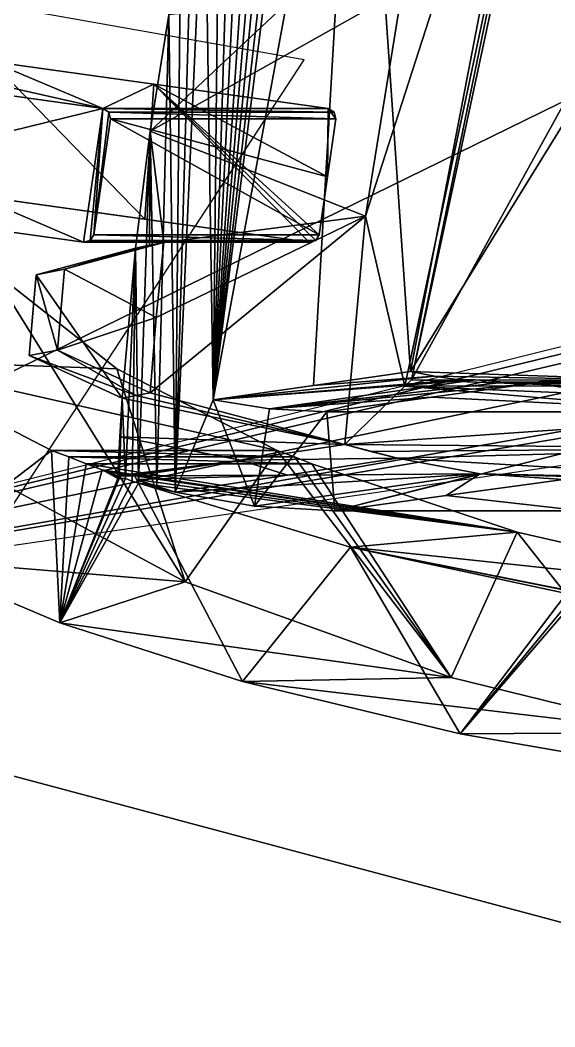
# Model space of a CAD drawing. Header units: millimetres. Extents: x -228 to 228, y -204 to 237.
# Drawn here: x -80.97 to -69.1, y -8.74 to 13.61 of the extents above; entities that cross this region are included whole.
import ezdxf

# ---------------------------------------------------------------- set-up
doc = ezdxf.new("R2010")
doc.units = ezdxf.units.MM
doc.header["$LTSCALE"] = 127.314815
for name, color, linetype in [('2518', 7, 'CONTINUOUS'), ('3518', 7, 'CONTINUOUS'), ('3522', 7, 'CONTINUOUS'), ('4298', 7, 'CONTINUOUS'), ('4299', 7, 'CONTINUOUS'), ('4303', 7, 'CONTINUOUS'), ('4304', 7, 'CONTINUOUS'), ('4305', 7, 'CONTINUOUS'), ('4306', 7, 'CONTINUOUS'), ('4307', 7, 'CONTINUOUS'), ('4309', 7, 'CONTINUOUS'), ('4312', 7, 'CONTINUOUS'), ('4336', 7, 'CONTINUOUS'), ('4337', 7, 'CONTINUOUS'), ('4339', 7, 'CONTINUOUS'), ('4341', 7, 'CONTINUOUS'), ('4343', 7, 'CONTINUOUS'), ('4345', 7, 'CONTINUOUS'), ('4346', 7, 'CONTINUOUS'), ('4347', 7, 'CONTINUOUS'), ('4348', 7, 'CONTINUOUS'), ('4414', 7, 'CONTINUOUS'), ('4415', 7, 'CONTINUOUS'), ('4416', 7, 'CONTINUOUS'), ('4460', 7, 'CONTINUOUS'), ('4495', 7, 'CONTINUOUS'), ('4565', 7, 'CONTINUOUS'), ('4566', 7, 'CONTINUOUS'), ('4567', 7, 'CONTINUOUS'), ('4568', 7, 'CONTINUOUS'), ('4576', 7, 'CONTINUOUS'), ('4577', 7, 'CONTINUOUS'), ('4602', 7, 'CONTINUOUS')]:
    doc.layers.add(name, color=color, linetype=linetype)

msp = doc.modelspace()

# ---------------------------------------------------------------- linework, layer by layer
at = {"layer": '2518', "color": 6, "linetype": 'Continuous'}
msp.add_3dface([(-81.812, 13.993, 1083.49), (-83, 0, 1083.49), (-74.666, 12.729, 1083.276), (-81.812, 13.993, 1083.49)], dxfattribs=at)
at = {"layer": '3518', "color": 5, "linetype": 'Continuous'}
for points in [[(-59.603, 8.69, 1037.99), (-94.5, 0, 1037.99), (-60.876, 8.163, 1037.99), (-59.603, 8.69, 1037.99)], [(-60.876, 8.163, 1037.99), (-94.5, 0, 1037.99), (-65.222, 6.866, 1037.99), (-60.876, 8.163, 1037.99)], [(-65.222, 6.866, 1037.99), (-94.5, 0, 1037.99), (-65.722, 6, 1037.99), (-65.222, 6.866, 1037.99)], [(-65.722, 6, 1037.99), (-94.5, 0, 1037.99), (-65.222, 5.134, 1037.99), (-65.722, 6, 1037.99)], [(-94.5, 0, 1037.99), (-59.603, 5.09, 1037.99), (-64.223, 5.134, 1037.99), (-94.5, 0, 1037.99)], [(-65.222, 5.134, 1037.99), (-94.5, 0, 1037.99), (-64.223, 5.134, 1037.99), (-65.222, 5.134, 1037.99)], [(-91.28, -24.458, 1037.99), (-7.75, -13.423, 1037.99), (-13.423, -7.75, 1037.99), (-91.28, -24.458, 1037.99)]]:
    msp.add_3dface(points, dxfattribs=at)
at = {"layer": '3522', "color": 5, "linetype": 'Continuous'}
for points in [[(-93, 0, 1035.99), (-83.056, 14.729, 1035.99), (-64.505, 13.966, 1035.99), (-93, 0, 1035.99)], [(-65.593, -7.321, 1035.99), (-93, 0, 1035.99), (-64.505, 13.966, 1035.99), (-65.593, -7.321, 1035.99)], [(-89.831, -24.07, 1035.99), (-93, 0, 1035.99), (-65.593, -7.321, 1035.99), (-89.831, -24.07, 1035.99)], [(-59.839, -27.844, 1035.99), (-89.831, -24.07, 1035.99), (-65.593, -7.321, 1035.99), (-59.839, -27.844, 1035.99)]]:
    msp.add_3dface(points, dxfattribs=at)
at = {"layer": '4298', "color": 6, "linetype": 'Continuous'}
for points in [[(-92.332, 13.488, 1039.166), (-87.299, 13.488, 1080.156), (-79.135, 11.647, 1039.133), (-92.332, 13.488, 1039.166)], [(-79.135, 11.647, 1039.133), (-87.299, 13.488, 1080.156), (-81.611, 12.694, 1080.143), (-79.135, 11.647, 1039.133)], [(-78, 12.189, 1080.07), (-79.135, 11.647, 1039.133), (-81.611, 12.694, 1080.143), (-78, 12.189, 1080.07)], [(-74.134, 11.647, 1079.866), (-79.135, 11.647, 1039.133), (-78, 12.189, 1080.07), (-74.134, 11.647, 1079.866)]]:
    msp.add_3dface(points, dxfattribs=at)
at = {"layer": '4299', "color": 6, "linetype": 'Continuous'}
for points in [[(-77.307, 1.139, 1079.852), (-81.611, 3.446, 1079.981), (-83.427, 1.645, 1038.959), (-77.307, 1.139, 1079.852)], [(-80.087, 0.23, 1038.934), (-77.307, 1.139, 1079.852), (-83.427, 1.645, 1038.959), (-80.087, 0.23, 1038.934)], [(-71.402, -0.982, 1079.436), (-77.307, 1.139, 1079.852), (-80.087, 0.23, 1038.934), (-71.402, -0.982, 1079.436)], [(-76.035, -1.078, 1038.911), (-71.402, -0.982, 1079.436), (-80.087, 0.23, 1038.934), (-76.035, -1.078, 1038.911)], [(-66.428, -2.205, 1078.891), (-71.402, -0.982, 1079.436), (-76.035, -1.078, 1038.911), (-66.428, -2.205, 1078.891)], [(-71.202, -2.233, 1038.891), (-66.428, -2.205, 1078.891), (-76.035, -1.078, 1038.911), (-71.202, -2.233, 1038.891)], [(-66.982, -2.971, 1038.878), (-66.428, -2.205, 1078.891), (-71.202, -2.233, 1038.891), (-66.982, -2.971, 1038.878)]]:
    msp.add_3dface(points, dxfattribs=at)
at = {"layer": '4303', "color": 6, "linetype": 'Continuous'}
for points in [[(-78, 12.189, 1080.07), (-81.611, 12.694, 1080.143), (-78.201, 9.187, 1080.025), (-78, 12.189, 1080.07)], [(-81.611, 12.694, 1080.143), (-81.611, 9.664, 1080.09), (-78.201, 9.187, 1080.025), (-81.611, 12.694, 1080.143)], [(-78, 12.189, 1080.07), (-78.201, 9.187, 1080.025), (-74.558, 8.676, 1079.842), (-78, 12.189, 1080.07)], [(-74.134, 11.647, 1079.866), (-78, 12.189, 1080.07), (-74.148, 10.132, 1079.841), (-74.134, 11.647, 1079.866)], [(-78, 12.189, 1080.07), (-74.331, 8.846, 1079.83), (-74.148, 10.132, 1079.841), (-78, 12.189, 1080.07)], [(-74.331, 8.846, 1079.83), (-78, 12.189, 1080.07), (-74.409, 8.714, 1079.833), (-74.331, 8.846, 1079.83)], [(-78, 12.189, 1080.07), (-74.558, 8.676, 1079.842), (-74.409, 8.714, 1079.833), (-78, 12.189, 1080.07)], [(-74.134, 11.647, 1079.866), (-74.148, 10.132, 1079.841), (-73.964, 11.421, 1079.851), (-74.134, 11.647, 1079.866)], [(-74.134, 11.647, 1079.866), (-73.964, 11.421, 1079.851), (-74.002, 11.569, 1079.856), (-74.134, 11.647, 1079.866)], [(-81.611, 3.446, 1079.981), (-77.307, 1.139, 1079.852), (-81.611, 8.067, 1080.062), (-81.611, 3.446, 1079.981)], [(-77.307, 1.139, 1079.852), (-78.821, 5.867, 1079.985), (-81.611, 8.067, 1080.062), (-77.307, 1.139, 1079.852)], [(-77.307, 1.139, 1079.852), (-75.263, 4.057, 1079.803), (-78.821, 5.867, 1079.985), (-77.307, 1.139, 1079.852)], [(-77.307, 1.139, 1079.852), (-71.402, -0.982, 1079.436), (-75.263, 4.057, 1079.803), (-77.307, 1.139, 1079.852)], [(-75.263, 4.057, 1079.803), (-71.402, -0.982, 1079.436), (-74.88, 3.91, 1079.778), (-75.263, 4.057, 1079.803)], [(-71.402, -0.982, 1079.436), (-74.497, 3.76, 1079.752), (-74.88, 3.91, 1079.778), (-71.402, -0.982, 1079.436)], [(-71.402, -0.982, 1079.436), (-69.935, 2.241, 1079.357), (-74.497, 3.76, 1079.752), (-71.402, -0.982, 1079.436)], [(-71.402, -0.982, 1079.436), (-66.428, -2.205, 1078.891), (-69.935, 2.241, 1079.357), (-71.402, -0.982, 1079.436)], [(-66.428, -2.205, 1078.891), (-63.971, 0.883, 1078.622), (-69.935, 2.241, 1079.357), (-66.428, -2.205, 1078.891)]]:
    msp.add_3dface(points, dxfattribs=at)
at = {"layer": '4304', "color": 6, "linetype": 'Continuous'}
for points in [[(-78.964, 11.421, 1039.129), (-74.331, 8.846, 1079.83), (-79.334, 8.846, 1039.085), (-78.964, 11.421, 1039.129)], [(-74.331, 8.846, 1079.83), (-78.964, 11.421, 1039.129), (-74.148, 10.132, 1079.841), (-74.331, 8.846, 1079.83)], [(-73.964, 11.421, 1079.851), (-74.148, 10.132, 1079.841), (-78.964, 11.421, 1039.129), (-73.964, 11.421, 1079.851)]]:
    msp.add_3dface(points, dxfattribs=at)
at = {"layer": '4305', "color": 6, "linetype": 'Continuous'}
for points in [[(-79.135, 11.647, 1039.133), (-74.134, 11.647, 1079.866), (-74.002, 11.569, 1079.856), (-79.135, 11.647, 1039.133)], [(-79.135, 11.647, 1039.133), (-74.002, 11.569, 1079.856), (-79.002, 11.569, 1039.132), (-79.135, 11.647, 1039.133)], [(-73.964, 11.421, 1079.851), (-78.964, 11.421, 1039.129), (-79.002, 11.569, 1039.132), (-73.964, 11.421, 1079.851)], [(-74.002, 11.569, 1079.856), (-73.964, 11.421, 1079.851), (-79.002, 11.569, 1039.132), (-74.002, 11.569, 1079.856)]]:
    msp.add_3dface(points, dxfattribs=at)
at = {"layer": '4306', "color": 6, "linetype": 'Continuous'}
for points in [[(-78.821, 5.867, 1079.985), (-84.144, 6.062, 1039.036), (-81.611, 8.067, 1080.062), (-78.821, 5.867, 1079.985)], [(-80.272, 4.057, 1039.001), (-84.144, 6.062, 1039.036), (-75.263, 4.057, 1079.803), (-80.272, 4.057, 1039.001)], [(-75.263, 4.057, 1079.803), (-84.144, 6.062, 1039.036), (-78.821, 5.867, 1079.985), (-75.263, 4.057, 1079.803)]]:
    msp.add_3dface(points, dxfattribs=at)
at = {"layer": '4307', "color": 6, "linetype": 'Continuous'}
for points in [[(-79.562, 8.676, 1039.082), (-81.975, 9.715, 1080.091), (-87.008, 9.715, 1039.1), (-79.562, 8.676, 1039.082)], [(-81.611, 9.664, 1080.09), (-81.975, 9.715, 1080.091), (-74.558, 8.676, 1079.842), (-81.611, 9.664, 1080.09)], [(-74.558, 8.676, 1079.842), (-81.975, 9.715, 1080.091), (-79.562, 8.676, 1039.082), (-74.558, 8.676, 1079.842)], [(-78.201, 9.187, 1080.025), (-81.611, 9.664, 1080.09), (-74.558, 8.676, 1079.842), (-78.201, 9.187, 1080.025)]]:
    msp.add_3dface(points, dxfattribs=at)
at = {"layer": '4309', "color": 6, "linetype": 'Continuous'}
for points in [[(-79.334, 8.846, 1039.085), (-74.409, 8.714, 1079.833), (-79.413, 8.714, 1039.082), (-79.334, 8.846, 1039.085)], [(-79.334, 8.846, 1039.085), (-74.331, 8.846, 1079.83), (-74.409, 8.714, 1079.833), (-79.334, 8.846, 1039.085)], [(-74.558, 8.676, 1079.842), (-79.562, 8.676, 1039.082), (-79.413, 8.714, 1039.082), (-74.558, 8.676, 1079.842)], [(-74.409, 8.714, 1079.833), (-74.558, 8.676, 1079.842), (-79.413, 8.714, 1039.082), (-74.409, 8.714, 1079.833)]]:
    msp.add_3dface(points, dxfattribs=at)
at = {"layer": '4312', "color": 6, "linetype": 'Continuous'}
for points in [[(-74.497, 3.76, 1079.752), (-69.935, 2.241, 1079.357), (-79.502, 3.76, 1038.996), (-74.497, 3.76, 1079.752)], [(-79.502, 3.76, 1038.996), (-69.935, 2.241, 1079.357), (-79.151, 3.624, 1038.993), (-79.502, 3.76, 1038.996)], [(-78.612, 3.492, 1040.515), (-78.8, 3.492, 1038.99), (-79.151, 3.624, 1038.993), (-78.612, 3.492, 1040.515)], [(-78.425, 3.492, 1042.037), (-78.612, 3.492, 1040.515), (-79.151, 3.624, 1038.993), (-78.425, 3.492, 1042.037)], [(-69.935, 2.241, 1079.357), (-78.425, 3.492, 1042.037), (-79.151, 3.624, 1038.993), (-69.935, 2.241, 1079.357)], [(-78.39, 3.409, 1040.494), (-78.425, 3.492, 1042.037), (-69.935, 2.241, 1079.357), (-78.39, 3.409, 1040.494)], [(-78.344, 3.326, 1038.99), (-78.39, 3.409, 1040.494), (-69.935, 2.241, 1079.357), (-78.344, 3.326, 1038.99)], [(-73.634, 1.908, 1038.963), (-78.344, 3.326, 1038.99), (-69.935, 2.241, 1079.357), (-73.634, 1.908, 1038.963)], [(-63.971, 0.883, 1078.622), (-73.634, 1.908, 1038.963), (-69.935, 2.241, 1079.357), (-63.971, 0.883, 1078.622)], [(-68.843, 0.883, 1038.946), (-73.634, 1.908, 1038.963), (-68.5, 0.883, 1041.74), (-68.843, 0.883, 1038.946)], [(-68.5, 0.883, 1041.74), (-73.634, 1.908, 1038.963), (-68.5, 0.885, 1041.84), (-68.5, 0.883, 1041.74)], [(-68.5, 0.885, 1041.84), (-73.634, 1.908, 1038.963), (-68.5, 0.887, 1041.94), (-68.5, 0.885, 1041.84)], [(-68.5, 0.887, 1041.94), (-73.634, 1.908, 1038.963), (-63.971, 0.883, 1078.622), (-68.5, 0.887, 1041.94)]]:
    msp.add_3dface(points, dxfattribs=at)
at = {"layer": '4336', "color": 6, "linetype": 'Continuous'}
for points in [[(-75.024, 14.019, 1059.798), (-78.086, 11.146, 1038.99), (-72.49, 14.29, 1079.645), (-75.024, 14.019, 1059.798)], [(-72.49, 14.29, 1079.645), (-78.086, 11.146, 1038.99), (-73.303, 9.259, 1079.645), (-72.49, 14.29, 1079.645)], [(-77.673, 13.73, 1038.99), (-78.086, 11.146, 1038.99), (-75.024, 14.019, 1059.798), (-77.673, 13.73, 1038.99)], [(-78.413, 8.549, 1038.99), (-78.096, 8.61, 1041.498), (-78.086, 11.146, 1038.99), (-78.413, 8.549, 1038.99)], [(-77.781, 8.671, 1043.99), (-78.086, 11.146, 1038.99), (-78.096, 8.61, 1041.498), (-77.781, 8.671, 1043.99)], [(-78.086, 11.146, 1038.99), (-77.781, 8.671, 1043.99), (-73.303, 9.259, 1079.645), (-78.086, 11.146, 1038.99)], [(-77.949, 7.005, 1043.99), (-78.081, 5.337, 1043.99), (-73.303, 9.259, 1079.645), (-77.949, 7.005, 1043.99)], [(-73.303, 9.259, 1079.645), (-78.081, 5.337, 1043.99), (-73.767, 4.184, 1079.645), (-73.303, 9.259, 1079.645)], [(-77.781, 8.671, 1043.99), (-77.949, 7.005, 1043.99), (-73.303, 9.259, 1079.645), (-77.781, 8.671, 1043.99)], [(-78.705, 5.215, 1038.99), (-78.757, 4.354, 1038.99), (-73.767, 4.184, 1079.645), (-78.705, 5.215, 1038.99)], [(-78.392, 5.276, 1041.497), (-78.705, 5.215, 1038.99), (-73.767, 4.184, 1079.645), (-78.392, 5.276, 1041.497)], [(-78.081, 5.337, 1043.99), (-78.392, 5.276, 1041.497), (-73.767, 4.184, 1079.645), (-78.081, 5.337, 1043.99)], [(-78.757, 4.354, 1038.99), (-78.8, 3.492, 1038.99), (-76.078, 3.84, 1060.998), (-78.757, 4.354, 1038.99)], [(-73.767, 4.184, 1079.645), (-78.757, 4.354, 1038.99), (-76.078, 3.84, 1060.998), (-73.767, 4.184, 1079.645)], [(-78.8, 3.492, 1038.99), (-78.612, 3.492, 1040.515), (-76.078, 3.84, 1060.998), (-78.8, 3.492, 1038.99)], [(-78.425, 3.492, 1042.037), (-76.078, 3.84, 1060.998), (-78.612, 3.492, 1040.515), (-78.425, 3.492, 1042.037)]]:
    msp.add_3dface(points, dxfattribs=at)
at = {"layer": '4337', "color": 6, "linetype": 'Continuous'}
for points in [[(-74.224, 26.692, 1038.99), (-73.784, 27.884, 1038.99), (-76.689, 5.178, 1038.99), (-74.224, 26.692, 1038.99)], [(-76.689, 5.178, 1038.99), (-73.784, 27.884, 1038.99), (-73.463, 22.61, 1038.99), (-76.689, 5.178, 1038.99)], [(-74.703, 25.321, 1038.99), (-74.224, 26.692, 1038.99), (-76.689, 5.178, 1038.99), (-74.703, 25.321, 1038.99)], [(-75.1, 24.115, 1038.99), (-74.703, 25.321, 1038.99), (-76.689, 5.178, 1038.99), (-75.1, 24.115, 1038.99)], [(-75.479, 22.903, 1038.99), (-75.1, 24.115, 1038.99), (-76.689, 5.178, 1038.99), (-75.479, 22.903, 1038.99)], [(-75.888, 21.509, 1038.99), (-75.479, 22.903, 1038.99), (-76.689, 5.178, 1038.99), (-75.888, 21.509, 1038.99)], [(-76.224, 20.285, 1038.99), (-75.888, 21.509, 1038.99), (-76.689, 5.178, 1038.99), (-76.224, 20.285, 1038.99)], [(-76.541, 19.055, 1038.99), (-76.224, 20.285, 1038.99), (-76.689, 5.178, 1038.99), (-76.541, 19.055, 1038.99)], [(-76.879, 17.642, 1038.99), (-76.541, 19.055, 1038.99), (-76.689, 5.178, 1038.99), (-76.879, 17.642, 1038.99)], [(-77.153, 16.402, 1038.99), (-76.879, 17.642, 1038.99), (-77.531, 3.131, 1038.99), (-77.153, 16.402, 1038.99)], [(-77.531, 3.131, 1038.99), (-76.879, 17.642, 1038.99), (-76.689, 5.178, 1038.99), (-77.531, 3.131, 1038.99)], [(-77.407, 15.158, 1038.99), (-77.153, 16.402, 1038.99), (-77.531, 3.131, 1038.99), (-77.407, 15.158, 1038.99)], [(-77.673, 13.73, 1038.99), (-77.407, 15.158, 1038.99), (-77.531, 3.131, 1038.99), (-77.673, 13.73, 1038.99)], [(-78.086, 11.146, 1038.99), (-77.673, 13.73, 1038.99), (-77.938, 3.229, 1038.99), (-78.086, 11.146, 1038.99)], [(-77.938, 3.229, 1038.99), (-77.673, 13.73, 1038.99), (-77.531, 3.131, 1038.99), (-77.938, 3.229, 1038.99)], [(-78.344, 3.326, 1038.99), (-78.413, 8.549, 1038.99), (-78.086, 11.146, 1038.99), (-78.344, 3.326, 1038.99)], [(-78.344, 3.326, 1038.99), (-78.086, 11.146, 1038.99), (-77.938, 3.229, 1038.99), (-78.344, 3.326, 1038.99)], [(-78.413, 8.549, 1038.99), (-78.705, 5.215, 1038.99), (-80.613, 7.956, 1038.99), (-78.413, 8.549, 1038.99)], [(-78.629, 3.429, 1038.99), (-78.705, 5.215, 1038.99), (-78.413, 8.549, 1038.99), (-78.629, 3.429, 1038.99)], [(-78.487, 3.377, 1038.989), (-78.629, 3.429, 1038.99), (-78.413, 8.549, 1038.99), (-78.487, 3.377, 1038.989)], [(-78.344, 3.326, 1038.99), (-78.487, 3.377, 1038.989), (-78.413, 8.549, 1038.99), (-78.344, 3.326, 1038.99)], [(-80.613, 7.956, 1038.99), (-78.705, 5.215, 1038.99), (-80.77, 6.163, 1038.99), (-80.613, 7.956, 1038.99)], [(-78.629, 3.429, 1038.99), (-78.774, 3.429, 1038.99), (-78.705, 5.215, 1038.99), (-78.629, 3.429, 1038.99)], [(-78.774, 3.429, 1038.99), (-78.757, 4.354, 1038.99), (-78.705, 5.215, 1038.99), (-78.774, 3.429, 1038.99)], [(-75.771, 2.818, 1038.99), (-77.531, 3.131, 1038.99), (-76.689, 5.178, 1038.99), (-75.771, 2.818, 1038.99)], [(-75.434, 4.979, 1038.99), (-75.771, 2.818, 1038.99), (-76.689, 5.178, 1038.99), (-75.434, 4.979, 1038.99)], [(-74.163, 4.913, 1038.99), (-75.771, 2.818, 1038.99), (-75.434, 4.979, 1038.99), (-74.163, 4.913, 1038.99)], [(-73.985, 2.712, 1038.99), (-75.771, 2.818, 1038.99), (-74.163, 4.913, 1038.99), (-73.985, 2.712, 1038.99)], [(-65.266, 4.913, 1038.99), (-73.985, 2.712, 1038.99), (-74.163, 4.913, 1038.99), (-65.266, 4.913, 1038.99)], [(-68.5, 2.712, 1038.99), (-73.985, 2.712, 1038.99), (-65.266, 4.913, 1038.99), (-68.5, 2.712, 1038.99)], [(-78.788, 3.433, 1038.99), (-78.8, 3.492, 1038.99), (-78.757, 4.354, 1038.99), (-78.788, 3.433, 1038.99)], [(-78.774, 3.429, 1038.99), (-78.788, 3.433, 1038.99), (-78.757, 4.354, 1038.99), (-78.774, 3.429, 1038.99)], [(-78.802, 3.436, 1038.99), (-78.801, 3.464, 1038.99), (-78.788, 3.433, 1038.99), (-78.802, 3.436, 1038.99)], [(-78.8, 3.492, 1038.99), (-78.788, 3.433, 1038.99), (-78.801, 3.464, 1038.99), (-78.8, 3.492, 1038.99)]]:
    msp.add_3dface(points, dxfattribs=at)
at = {"layer": '4339', "color": 6, "linetype": 'Continuous'}
for points in [[(-71.513, 3.055, 1058.604), (-68.5, 2.712, 1038.99), (-68.913, 3.414, 1079.192), (-71.513, 3.055, 1058.604)], [(-73.985, 2.712, 1038.99), (-68.5, 2.712, 1038.99), (-71.513, 3.055, 1058.604), (-73.985, 2.712, 1038.99)]]:
    msp.add_3dface(points, dxfattribs=at)
at = {"layer": '4341', "color": 6, "linetype": 'Continuous'}
for points in [[(-72.49, 14.29, 1079.645), (-73.303, 9.259, 1079.645), (-68.411, 24.429, 1079.546), (-72.49, 14.29, 1079.645)], [(-68.411, 24.429, 1079.546), (-73.303, 9.259, 1079.645), (-72.434, 5.483, 1079.546), (-68.411, 24.429, 1079.546)], [(-73.303, 9.259, 1079.645), (-73.767, 4.184, 1079.645), (-72.434, 5.483, 1079.546), (-73.303, 9.259, 1079.645)], [(-73.767, 4.184, 1079.645), (-64.656, 4.814, 1078.674), (-72.434, 5.483, 1079.546), (-73.767, 4.184, 1079.645)], [(-68.571, 5.487, 1079.169), (-72.434, 5.483, 1079.546), (-64.63, 5.154, 1078.674), (-68.571, 5.487, 1079.169)], [(-72.434, 5.483, 1079.546), (-64.656, 4.814, 1078.674), (-64.63, 5.154, 1078.674), (-72.434, 5.483, 1079.546)], [(-64.656, 4.814, 1078.674), (-73.767, 4.184, 1079.645), (-64.43, 4.109, 1078.636), (-64.656, 4.814, 1078.674)], [(-64.43, 4.109, 1078.636), (-73.767, 4.184, 1079.645), (-73.186, 4.035, 1079.6), (-64.43, 4.109, 1078.636)], [(-72.595, 3.884, 1079.551), (-64.43, 4.109, 1078.636), (-73.186, 4.035, 1079.6), (-72.595, 3.884, 1079.551)], [(-64.43, 3.404, 1078.63), (-64.43, 4.109, 1078.636), (-72.595, 3.884, 1079.551), (-64.43, 3.404, 1078.63)], [(-70.761, 3.533, 1079.384), (-64.43, 3.404, 1078.63), (-72.595, 3.884, 1079.551), (-70.761, 3.533, 1079.384)], [(-68.913, 3.414, 1079.192), (-66.666, 3.41, 1078.928), (-70.761, 3.533, 1079.384), (-68.913, 3.414, 1079.192)], [(-66.666, 3.41, 1078.928), (-64.43, 3.404, 1078.63), (-70.761, 3.533, 1079.384), (-66.666, 3.41, 1078.928)]]:
    msp.add_3dface(points, dxfattribs=at)
at = {"layer": '4343', "color": 6, "linetype": 'Continuous'}
for points in [[(-76.689, 5.178, 1038.99), (-73.463, 22.61, 1038.99), (-74.457, 5.497, 1056.934), (-76.689, 5.178, 1038.99)], [(-74.457, 5.497, 1056.934), (-73.463, 22.61, 1038.99), (-72.308, 5.805, 1074.19), (-74.457, 5.497, 1056.934)], [(-72.308, 5.805, 1074.19), (-73.463, 22.61, 1038.99), (-69.291, 21.468, 1074.19), (-72.308, 5.805, 1074.19)]]:
    msp.add_3dface(points, dxfattribs=at)
at = {"layer": '4345', "color": 6, "linetype": 'Continuous'}
for points in [[(-65.266, 4.913, 1038.99), (-71.837, 5.235, 1057.453), (-69.559, 5.55, 1075.49), (-65.266, 4.913, 1038.99)], [(-66.494, 5.55, 1075.49), (-65.266, 4.913, 1038.99), (-69.559, 5.55, 1075.49), (-66.494, 5.55, 1075.49)], [(-65.266, 4.913, 1038.99), (-74.163, 4.913, 1038.99), (-71.837, 5.235, 1057.453), (-65.266, 4.913, 1038.99)]]:
    msp.add_3dface(points, dxfattribs=at)
at = {"layer": '4346', "color": 6, "linetype": 'Continuous'}
for points in [[(-73.767, 4.184, 1079.645), (-76.078, 3.84, 1060.998), (-72.595, 3.884, 1079.551), (-73.767, 4.184, 1079.645)], [(-73.767, 4.184, 1079.645), (-72.595, 3.884, 1079.551), (-73.186, 4.035, 1079.6), (-73.767, 4.184, 1079.645)], [(-76.078, 3.84, 1060.998), (-78.425, 3.492, 1042.037), (-75.039, 3.51, 1059.467), (-76.078, 3.84, 1060.998)], [(-72.595, 3.884, 1079.551), (-76.078, 3.84, 1060.998), (-75.039, 3.51, 1059.467), (-72.595, 3.884, 1079.551)], [(-78.425, 3.492, 1042.037), (-78.39, 3.409, 1040.494), (-75.039, 3.51, 1059.467), (-78.425, 3.492, 1042.037)], [(-78.39, 3.409, 1040.494), (-77.531, 3.131, 1038.99), (-75.039, 3.51, 1059.467), (-78.39, 3.409, 1040.494)], [(-78.39, 3.409, 1040.494), (-78.344, 3.326, 1038.99), (-77.938, 3.229, 1038.99), (-78.39, 3.409, 1040.494)], [(-78.39, 3.409, 1040.494), (-77.938, 3.229, 1038.99), (-77.531, 3.131, 1038.99), (-78.39, 3.409, 1040.494)]]:
    msp.add_3dface(points, dxfattribs=at)
at = {"layer": '4347', "color": 6, "linetype": 'Continuous'}
for points in [[(-70.761, 3.533, 1079.384), (-72.595, 3.884, 1079.551), (-75.039, 3.51, 1059.467), (-70.761, 3.533, 1079.384)], [(-77.531, 3.131, 1038.99), (-75.771, 2.818, 1038.99), (-70.761, 3.533, 1079.384), (-77.531, 3.131, 1038.99)], [(-77.531, 3.131, 1038.99), (-70.761, 3.533, 1079.384), (-75.039, 3.51, 1059.467), (-77.531, 3.131, 1038.99)], [(-75.771, 2.818, 1038.99), (-73.985, 2.712, 1038.99), (-70.761, 3.533, 1079.384), (-75.771, 2.818, 1038.99)], [(-73.985, 2.712, 1038.99), (-71.513, 3.055, 1058.604), (-70.761, 3.533, 1079.384), (-73.985, 2.712, 1038.99)], [(-71.513, 3.055, 1058.604), (-68.913, 3.414, 1079.192), (-70.761, 3.533, 1079.384), (-71.513, 3.055, 1058.604)]]:
    msp.add_3dface(points, dxfattribs=at)
at = {"layer": '4348', "color": 6, "linetype": 'Continuous'}
for points in [[(-76.689, 5.178, 1038.99), (-74.457, 5.497, 1056.934), (-71.774, 5.701, 1074.19), (-76.689, 5.178, 1038.99)], [(-71.236, 5.622, 1074.19), (-76.689, 5.178, 1038.99), (-71.774, 5.701, 1074.19), (-71.236, 5.622, 1074.19)], [(-71.055, 5.621, 1074.848), (-76.689, 5.178, 1038.99), (-71.236, 5.622, 1074.19), (-71.055, 5.621, 1074.848)], [(-75.434, 4.979, 1038.99), (-76.689, 5.178, 1038.99), (-70.87, 5.621, 1075.49), (-75.434, 4.979, 1038.99)], [(-70.87, 5.621, 1075.49), (-76.689, 5.178, 1038.99), (-71.055, 5.621, 1074.848), (-70.87, 5.621, 1075.49)], [(-70.216, 5.568, 1075.49), (-75.434, 4.979, 1038.99), (-70.87, 5.621, 1075.49), (-70.216, 5.568, 1075.49)], [(-74.457, 5.497, 1056.934), (-72.308, 5.805, 1074.19), (-71.774, 5.701, 1074.19), (-74.457, 5.497, 1056.934)], [(-69.559, 5.55, 1075.49), (-75.434, 4.979, 1038.99), (-70.216, 5.568, 1075.49), (-69.559, 5.55, 1075.49)], [(-71.837, 5.235, 1057.453), (-75.434, 4.979, 1038.99), (-69.559, 5.55, 1075.49), (-71.837, 5.235, 1057.453)], [(-74.163, 4.913, 1038.99), (-75.434, 4.979, 1038.99), (-71.837, 5.235, 1057.453), (-74.163, 4.913, 1038.99)]]:
    msp.add_3dface(points, dxfattribs=at)
at = {"layer": '4414', "color": 6, "linetype": 'Continuous'}
for points in [[(-68.227, 24.522, 1075.49), (-72.281, 5.624, 1075.49), (-62.752, 22.9, 1075.49), (-68.227, 24.522, 1075.49)], [(-72.281, 5.624, 1075.49), (-66.564, 5.61, 1075.49), (-62.752, 22.9, 1075.49), (-72.281, 5.624, 1075.49)]]:
    msp.add_3dface(points, dxfattribs=at)
at = {"layer": '4415', "color": 6, "linetype": 'Continuous'}
for points in [[(-66.443, 5.61, 1074.19), (-71.055, 5.621, 1074.848), (-71.236, 5.622, 1074.19), (-66.443, 5.61, 1074.19)], [(-66.443, 5.61, 1074.19), (-70.87, 5.621, 1075.49), (-71.055, 5.621, 1074.848), (-66.443, 5.61, 1074.19)], [(-66.443, 5.61, 1074.19), (-66.489, 5.61, 1075.49), (-70.87, 5.621, 1075.49), (-66.443, 5.61, 1074.19)]]:
    msp.add_3dface(points, dxfattribs=at)
at = {"layer": '4416', "color": 6, "linetype": 'Continuous'}
for points in [[(-66.489, 5.61, 1075.49), (-70.216, 5.568, 1075.49), (-70.87, 5.621, 1075.49), (-66.489, 5.61, 1075.49)], [(-66.489, 5.61, 1075.49), (-69.559, 5.55, 1075.49), (-70.216, 5.568, 1075.49), (-66.489, 5.61, 1075.49)], [(-66.489, 5.61, 1075.49), (-66.491, 5.58, 1075.49), (-69.559, 5.55, 1075.49), (-66.489, 5.61, 1075.49)], [(-66.491, 5.58, 1075.49), (-66.494, 5.55, 1075.49), (-69.559, 5.55, 1075.49), (-66.491, 5.58, 1075.49)]]:
    msp.add_3dface(points, dxfattribs=at)
at = {"layer": '4460', "color": 6, "linetype": 'Continuous'}
for points in [[(-72.434, 5.483, 1079.546), (-68.571, 5.487, 1079.169), (-72.281, 5.624, 1075.49), (-72.434, 5.483, 1079.546)], [(-68.571, 5.487, 1079.169), (-66.564, 5.61, 1075.49), (-72.281, 5.624, 1075.49), (-68.571, 5.487, 1079.169)]]:
    msp.add_3dface(points, dxfattribs=at)
at = {"layer": '4495', "color": 6, "linetype": 'Continuous'}
for points in [[(-80.272, 4.057, 1039.001), (-75.263, 4.057, 1079.803), (-74.88, 3.91, 1079.778), (-80.272, 4.057, 1039.001)], [(-80.272, 4.057, 1039.001), (-74.88, 3.91, 1079.778), (-79.887, 3.91, 1038.998), (-80.272, 4.057, 1039.001)], [(-74.497, 3.76, 1079.752), (-79.502, 3.76, 1038.996), (-79.887, 3.91, 1038.998), (-74.497, 3.76, 1079.752)], [(-74.88, 3.91, 1079.778), (-74.497, 3.76, 1079.752), (-79.887, 3.91, 1038.998), (-74.88, 3.91, 1079.778)]]:
    msp.add_3dface(points, dxfattribs=at)
at = {"layer": '4565', "color": 6, "linetype": 'Continuous'}
for points in [[(-77.949, 7.005, 1043.99), (-77.781, 8.671, 1043.99), (-79.987, 8.077, 1043.99), (-77.949, 7.005, 1043.99)], [(-77.949, 7.005, 1043.99), (-79.987, 8.077, 1043.99), (-80.143, 6.283, 1043.99), (-77.949, 7.005, 1043.99)], [(-78.081, 5.337, 1043.99), (-77.949, 7.005, 1043.99), (-80.143, 6.283, 1043.99), (-78.081, 5.337, 1043.99)]]:
    msp.add_3dface(points, dxfattribs=at)
at = {"layer": '4566', "color": 6, "linetype": 'Continuous'}
for points in [[(-79.987, 8.077, 1043.99), (-80.613, 7.956, 1038.99), (-80.143, 6.283, 1043.99), (-79.987, 8.077, 1043.99)], [(-80.613, 7.956, 1038.99), (-80.77, 6.163, 1038.99), (-80.143, 6.283, 1043.99), (-80.613, 7.956, 1038.99)]]:
    msp.add_3dface(points, dxfattribs=at)
at = {"layer": '4567', "color": 6, "linetype": 'Continuous'}
for points in [[(-78.413, 8.549, 1038.99), (-80.613, 7.956, 1038.99), (-79.987, 8.077, 1043.99), (-78.413, 8.549, 1038.99)], [(-77.781, 8.671, 1043.99), (-78.096, 8.61, 1041.498), (-79.987, 8.077, 1043.99), (-77.781, 8.671, 1043.99)], [(-78.096, 8.61, 1041.498), (-78.413, 8.549, 1038.99), (-79.987, 8.077, 1043.99), (-78.096, 8.61, 1041.498)]]:
    msp.add_3dface(points, dxfattribs=at)
at = {"layer": '4568', "color": 6, "linetype": 'Continuous'}
for points in [[(-80.77, 6.163, 1038.99), (-78.392, 5.276, 1041.497), (-80.143, 6.283, 1043.99), (-80.77, 6.163, 1038.99)], [(-78.392, 5.276, 1041.497), (-78.081, 5.337, 1043.99), (-80.143, 6.283, 1043.99), (-78.392, 5.276, 1041.497)], [(-78.705, 5.215, 1038.99), (-78.392, 5.276, 1041.497), (-80.77, 6.163, 1038.99), (-78.705, 5.215, 1038.99)]]:
    msp.add_3dface(points, dxfattribs=at)
at = {"layer": '4576', "color": 6, "linetype": 'Continuous'}
for points in [[(-68.411, 24.429, 1079.546), (-72.434, 5.483, 1079.546), (-72.281, 5.624, 1075.49), (-68.411, 24.429, 1079.546)], [(-68.411, 24.429, 1079.546), (-72.281, 5.624, 1075.49), (-68.227, 24.522, 1075.49), (-68.411, 24.429, 1079.546)]]:
    msp.add_3dface(points, dxfattribs=at)
at = {"layer": '4577', "color": 6, "linetype": 'Continuous'}
for points in [[(-72.308, 5.805, 1074.19), (-69.291, 21.468, 1074.19), (-63.666, 19.818, 1074.19), (-72.308, 5.805, 1074.19)], [(-72.308, 5.805, 1074.19), (-63.666, 19.818, 1074.19), (-66.443, 5.61, 1074.19), (-72.308, 5.805, 1074.19)], [(-72.308, 5.805, 1074.19), (-66.443, 5.61, 1074.19), (-71.774, 5.701, 1074.19), (-72.308, 5.805, 1074.19)], [(-66.443, 5.61, 1074.19), (-71.236, 5.622, 1074.19), (-71.774, 5.701, 1074.19), (-66.443, 5.61, 1074.19)]]:
    msp.add_3dface(points, dxfattribs=at)
at = {"layer": '4602', "color": 6, "linetype": 'Continuous'}
for points in [[(-92.332, 13.488, 1039.166), (-79.135, 11.647, 1039.133), (-87.008, 9.715, 1039.1), (-92.332, 13.488, 1039.166)], [(-79.135, 11.647, 1039.133), (-79.562, 8.676, 1039.082), (-87.008, 9.715, 1039.1), (-79.135, 11.647, 1039.133)], [(-79.562, 8.676, 1039.082), (-79.135, 11.647, 1039.133), (-79.413, 8.714, 1039.082), (-79.562, 8.676, 1039.082)], [(-79.135, 11.647, 1039.133), (-79.334, 8.846, 1039.085), (-79.413, 8.714, 1039.082), (-79.135, 11.647, 1039.133)], [(-79.334, 8.846, 1039.085), (-79.135, 11.647, 1039.133), (-79.002, 11.569, 1039.132), (-79.334, 8.846, 1039.085)], [(-78.964, 11.421, 1039.129), (-79.334, 8.846, 1039.085), (-79.002, 11.569, 1039.132), (-78.964, 11.421, 1039.129)], [(-83.427, 1.645, 1038.959), (-84.144, 6.062, 1039.036), (-80.272, 4.057, 1039.001), (-83.427, 1.645, 1038.959)], [(-80.087, 0.23, 1038.934), (-83.427, 1.645, 1038.959), (-80.272, 4.057, 1039.001), (-80.087, 0.23, 1038.934)], [(-80.087, 0.23, 1038.934), (-80.272, 4.057, 1039.001), (-79.887, 3.91, 1038.998), (-80.087, 0.23, 1038.934)], [(-79.502, 3.76, 1038.996), (-80.087, 0.23, 1038.934), (-79.887, 3.91, 1038.998), (-79.502, 3.76, 1038.996)], [(-80.087, 0.23, 1038.934), (-79.502, 3.76, 1038.996), (-79.151, 3.624, 1038.993), (-80.087, 0.23, 1038.934)], [(-80.087, 0.23, 1038.934), (-79.151, 3.624, 1038.993), (-78.802, 3.436, 1038.99), (-80.087, 0.23, 1038.934)], [(-79.151, 3.624, 1038.993), (-78.8, 3.492, 1038.99), (-78.801, 3.464, 1038.99), (-79.151, 3.624, 1038.993)], [(-78.802, 3.436, 1038.99), (-79.151, 3.624, 1038.993), (-78.801, 3.464, 1038.99), (-78.802, 3.436, 1038.99)], [(-78.788, 3.433, 1038.99), (-80.087, 0.23, 1038.934), (-78.802, 3.436, 1038.99), (-78.788, 3.433, 1038.99)], [(-78.774, 3.429, 1038.99), (-80.087, 0.23, 1038.934), (-78.788, 3.433, 1038.99), (-78.774, 3.429, 1038.99)], [(-78.487, 3.377, 1038.989), (-80.087, 0.23, 1038.934), (-78.629, 3.429, 1038.99), (-78.487, 3.377, 1038.989)], [(-78.629, 3.429, 1038.99), (-80.087, 0.23, 1038.934), (-78.774, 3.429, 1038.99), (-78.629, 3.429, 1038.99)], [(-78.344, 3.326, 1038.99), (-80.087, 0.23, 1038.934), (-78.487, 3.377, 1038.989), (-78.344, 3.326, 1038.99)], [(-76.035, -1.078, 1038.911), (-80.087, 0.23, 1038.934), (-78.344, 3.326, 1038.99), (-76.035, -1.078, 1038.911)], [(-76.035, -1.078, 1038.911), (-78.344, 3.326, 1038.99), (-73.634, 1.908, 1038.963), (-76.035, -1.078, 1038.911)], [(-71.202, -2.233, 1038.891), (-76.035, -1.078, 1038.911), (-73.634, 1.908, 1038.963), (-71.202, -2.233, 1038.891)], [(-71.202, -2.233, 1038.891), (-73.634, 1.908, 1038.963), (-68.843, 0.883, 1038.946), (-71.202, -2.233, 1038.891)], [(-66.982, -2.971, 1038.878), (-71.202, -2.233, 1038.891), (-68.42, 1, 1038.948), (-66.982, -2.971, 1038.878)], [(-71.202, -2.233, 1038.891), (-68.618, 0.893, 1038.946), (-68.42, 1, 1038.948), (-71.202, -2.233, 1038.891)], [(-71.202, -2.233, 1038.891), (-68.843, 0.883, 1038.946), (-68.618, 0.893, 1038.946), (-71.202, -2.233, 1038.891)]]:
    msp.add_3dface(points, dxfattribs=at)

doc.saveas('drawing.dxf')
